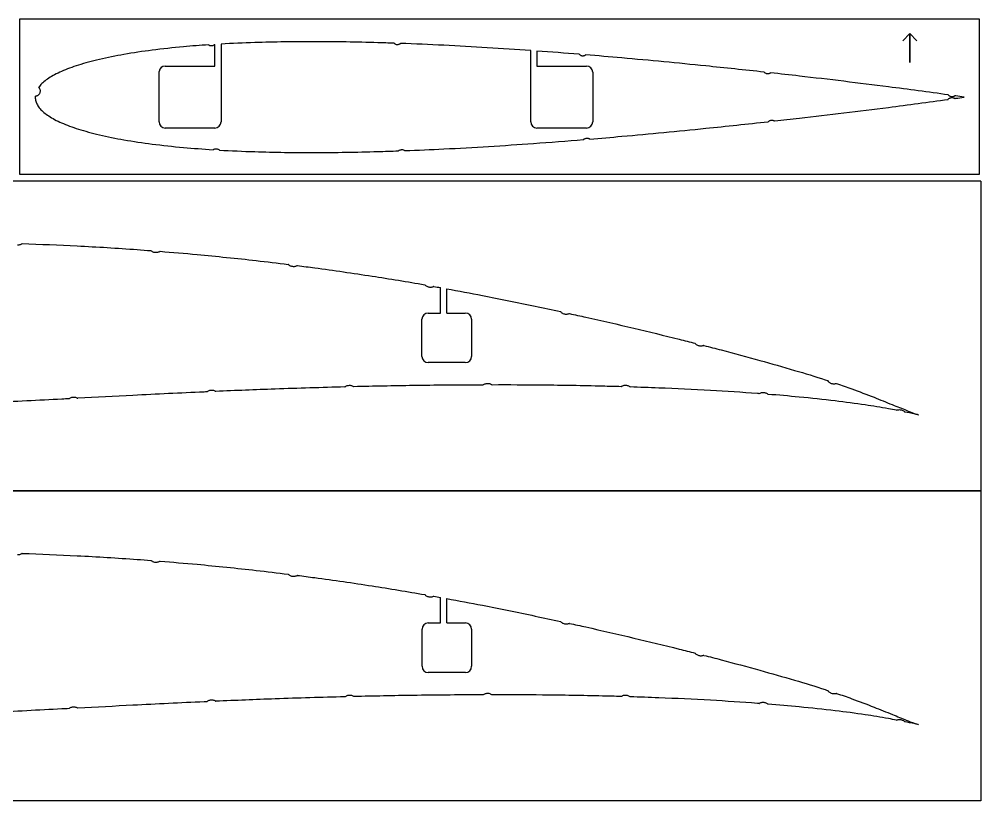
# Model space of a CAD drawing. Header units: millimetres. Extents: x -1 to 420, y 0 to 297.
# Drawn here: x 154.4 to 309.7, y -0.4 to 125.8 of the extents above; entities that cross this region are included whole.
import ezdxf

# ---------------------------------------------------------------- set-up
doc = ezdxf.new("R2010")
doc.units = ezdxf.units.MM

msp = doc.modelspace()

# ---------------------------------------------------------------- linework, layer by layer
at = {"color": 7, "linetype": 'Continuous', "lineweight": 25}
for p, q in [((309.46, 125.84), (154.46, 125.84)), ((154.46, 125.84), (154.46, 100.84)), ((309.46, 100.84), (309.46, 125.84)), ((186, 121.78), (185.99, 121.77)), ((186, 118.27), (186, 121.78)), ((187, 121.83), (187, 109.27)), ((237, 109.27), (237, 120.77)), ((238, 120.7), (238, 118.27)), ((178, 118.27), (186, 118.27)), ((238, 118.27), (246, 118.27)), ((177, 109.27), (177, 117.42)), ((247, 117.27), (247, 109.27)), ((186, 108.27), (178, 108.27)), ((246, 108.27), (238, 108.27)), ((309.65, 99.67), (-0.35, 99.67)), ((154.46, 100.84), (309.46, 100.84)), ((309.65, 99.67), (309.65, 49.67)), ((222.44, 78.39), (222.44, 82.51)), ((223.44, 78.39), (223.44, 82.33)), ((220.44, 78.39), (222.44, 78.39)), ((223.44, 78.39), (226.44, 78.39)), ((219.44, 71.39), (219.44, 77.39)), ((227.44, 77.39), (227.44, 71.39)), ((226.44, 70.39), (220.44, 70.39)), ((309.65, 49.67), (-0.35, 49.67)), ((309.65, 49.65), (-0.35, 49.65)), ((309.65, 49.65), (309.65, -0.35)), ((222.45, 28.36), (222.45, 32.48)), ((223.45, 28.36), (223.45, 32.3)), ((220.45, 28.36), (222.45, 28.36)), ((223.45, 28.36), (226.45, 28.36)), ((219.45, 21.36), (219.45, 27.36)), ((227.45, 27.36), (227.45, 21.36)), ((226.45, 20.36), (220.45, 20.36)), ((309.65, -0.35), (-0.35, -0.35))]:
    msp.add_line(p, q, dxfattribs=at)
at = {"color": 7, "linetype": 'Continuous'}
for p, q in [((298.2, 123.52), (297.07, 122.38)), ((297.07, 122.38), (298.2, 123.52)), ((298.2, 123.52), (298.2, 118.87)), ((298.2, 118.87), (298.2, 123.52)), ((298.2, 123.52), (299.33, 122.38))]:
    msp.add_line(p, q, dxfattribs=at)
at = {"color": 7, "linetype": 'Continuous', "lineweight": 25}
for centre, radius, start, end in [((177.92, 117.34), 0.927, 85.2857, 175.2857), ((246, 117.27), 1, 0, 90), ((178, 109.27), 1, 180, 270), ((186, 109.27), 1, 270, 0), ((238, 109.27), 1, 180, 270), ((246, 109.27), 1, 270, 0), ((220.44, 77.39), 1, 90, 180), ((226.44, 77.39), 1, 0, 90), ((220.44, 71.39), 1, 180, 270), ((226.44, 71.39), 1, 270, 0), ((220.45, 27.36), 1, 90, 180), ((226.45, 27.36), 1, 0, 90), ((220.45, 21.36), 1, 180, 270), ((226.45, 21.36), 1, 270, 0)]:
    msp.add_arc(centre, radius, start, end, dxfattribs=at)
for points, knots in [([(185, 121.71), (183.64, 121.62), (180.6, 121.38), (176.03, 120.89), (171.5, 120.22), (168.08, 119.54), (165.64, 118.92), (164.03, 118.46), (162.58, 117.96), (161.29, 117.45), (160.17, 116.91), (159.21, 116.35), (158.42, 115.78), (157.89, 115.27), (157.64, 114.96), (157.57, 114.87)], [0.8007256, 0.8007256, 0.8007256, 0.8007256, 0.8273976, 0.8606989, 0.8907143, 0.917223, 0.929108, 0.9400599, 0.9500702, 0.9591384, 0.9672738, 0.9745004, 0.980863, 0.9864377, 0.988706, 0.988706, 0.988706, 0.988706]), ([(185, 121.71), (185.01, 121.71), (185.06, 121.67), (185.16, 121.62), (185.32, 121.58), (185.43, 121.58), (185.49, 121.58)], [0.6101012, 0.6101012, 0.6101012, 0.6101012, 0.6280171, 0.7501566, 0.8732428, 1, 1, 1, 1]), ([(185.49, 121.58), (185.54, 121.59), (185.65, 121.6), (185.81, 121.65), (185.92, 121.72), (185.97, 121.76), (185.99, 121.77)], [0, 0, 0, 0, 0.1263577, 0.2493701, 0.3707038, 0.4139464, 0.4139464, 0.4139464, 0.4139464]), ([(214.93, 121.97), (214.05, 122), (209.77, 122.14), (202.27, 122.26), (193.83, 122.15), (188.81, 121.94), (187, 121.83)], [0.6049523, 0.6049523, 0.6049523, 0.6049523, 0.6220939, 0.6891189, 0.7520353, 0.7876276, 0.7876276, 0.7876276, 0.7876276]), ([(214.93, 121.97), (214.95, 121.96), (215, 121.91), (215.12, 121.84), (215.27, 121.78), (215.38, 121.77), (215.44, 121.77)], [0.5743435, 0.5743435, 0.5743435, 0.5743435, 0.6278493, 0.7508979, 0.8728976, 1, 1, 1, 1]), ([(215.44, 121.77), (215.49, 121.77), (215.6, 121.77), (215.76, 121.82), (215.88, 121.87), (215.95, 121.92), (215.97, 121.93)], [0, 0, 0, 0, 0.1277235, 0.2489976, 0.3721718, 0.4326193, 0.4326193, 0.4326193, 0.4326193]), ([(237, 120.77), (232.33, 121.11), (225.32, 121.54), (218.3, 121.85), (215.97, 121.93)], [0.4604137, 0.4604137, 0.4604137, 0.4604137, 0.5523215, 0.5981463, 0.5981463, 0.5981463, 0.5981463]), ([(244.83, 120.18), (244.85, 120.16), (244.91, 120.1), (245.02, 120.03), (245.17, 119.97), (245.28, 119.95), (245.34, 119.95)], [0.5670716, 0.5670716, 0.5670716, 0.5670716, 0.6288232, 0.7503118, 0.8734811, 1, 1, 1, 1]), ([(245.34, 119.95), (245.39, 119.95), (245.5, 119.94), (245.66, 119.98), (245.79, 120.03), (245.85, 120.08), (245.88, 120.09)], [0, 0, 0, 0, 0.1268029, 0.2499335, 0.371287, 0.4355449, 0.4355449, 0.4355449, 0.4355449]), ([(274.67, 117.31), (271.53, 117.65), (263.88, 118.46), (254.28, 119.38), (247.82, 119.93), (245.88, 120.09)], [0.2130688, 0.2130688, 0.2130688, 0.2130688, 0.2750146, 0.3639134, 0.4021928, 0.4021928, 0.4021928, 0.4021928]), ([(274.67, 117.31), (274.69, 117.29), (274.75, 117.23), (274.86, 117.16), (275.01, 117.09), (275.11, 117.07), (275.17, 117.06)], [0.5628877, 0.5628877, 0.5628877, 0.5628877, 0.6285099, 0.7509327, 0.8727106, 1, 1, 1, 1]), ([(275.17, 117.06), (275.22, 117.06), (275.33, 117.05), (275.49, 117.08), (275.62, 117.14), (275.69, 117.18), (275.71, 117.19)], [0, 0, 0, 0, 0.1263134, 0.2490558, 0.3708794, 0.4375945, 0.4375945, 0.4375945, 0.4375945]), ([(304.4, 113.63), (301.18, 114.08), (293.18, 115.14), (283.61, 116.3), (277.27, 117.02), (275.71, 117.19)], [0.0171374, 0.0171374, 0.0171374, 0.0171374, 0.0809075, 0.1755602, 0.2061721, 0.2061721, 0.2061721, 0.2061721]), ([(157.01, 113.43), (157.04, 113.43), (157.12, 113.44), (157.26, 113.47), (157.41, 113.54), (157.55, 113.63), (157.66, 113.74), (157.72, 113.84), (157.74, 113.89)], [0.3101112, 0.3101112, 0.3101112, 0.3101112, 0.3720353, 0.5002616, 0.6276079, 0.7501445, 0.8729484, 1, 1, 1, 1]), ([(157.74, 113.89), (157.77, 113.94), (157.81, 114.04), (157.84, 114.2), (157.84, 114.36), (157.79, 114.52), (157.73, 114.68), (157.65, 114.79), (157.59, 114.85), (157.57, 114.87)], [0, 0, 0, 0, 0.126657, 0.2501621, 0.3725314, 0.5002676, 0.6273777, 0.7499387, 0.8158717, 0.8158717, 0.8158717, 0.8158717]), ([(304.4, 113.63), (304.42, 113.61), (304.48, 113.55), (304.59, 113.47), (304.73, 113.4), (304.84, 113.38), (304.9, 113.37)], [0.5666614, 0.5666614, 0.5666614, 0.5666614, 0.6294676, 0.7509399, 0.8730643, 1, 1, 1, 1]), ([(304.9, 113.37), (304.95, 113.36), (305.06, 113.35), (305.22, 113.38), (305.35, 113.43), (305.42, 113.47), (305.45, 113.48)], [0, 0, 0, 0, 0.1269102, 0.2497491, 0.372104, 0.4386788, 0.4386788, 0.4386788, 0.4386788]), ([(307, 113.27), (306.97, 113.27), (306.5, 113.34), (305.99, 113.41), (305.5, 113.48), (305.45, 113.48)], [0, 0, 0, 0, 0.00057829, 0.00922458, 0.01023754, 0.01023754, 0.01023754, 0.01023754]), ([(157, 113.27), (157.02, 113.05), (157.05, 112.61), (157.34, 111.97), (157.79, 111.35), (158.42, 110.76), (159.21, 110.18), (160.17, 109.62), (161.29, 109.09), (162.58, 108.57), (164.03, 108.08), (165.64, 107.61), (168.08, 106.99), (171.5, 106.31), (176.03, 105.64), (180.83, 105.12), (184.12, 104.88), (185.71, 104.77)], [0, 0, 0, 0, 0.0042175, 0.0086519, 0.0135623, 0.019137, 0.0254996, 0.0327262, 0.0408616, 0.0499298, 0.0599401, 0.070892, 0.082777, 0.1092857, 0.1393011, 0.1726024, 0.2039578, 0.2039578, 0.2039578, 0.2039578]), ([(276.37, 109.41), (277.7, 109.56), (283.83, 110.25), (293.17, 111.39), (301.17, 112.45), (304.38, 112.9)], [0.7981484, 0.7981484, 0.7981484, 0.7981484, 0.8244398, 0.9190925, 0.9826985, 0.9826985, 0.9826985, 0.9826985]), ([(304.38, 112.9), (304.4, 112.93), (304.47, 113), (304.59, 113.08), (304.74, 113.15), (304.84, 113.17), (304.9, 113.18)], [0.5393842, 0.5393842, 0.5393842, 0.5393842, 0.6294435, 0.7507821, 0.8732032, 1, 1, 1, 1]), ([(304.9, 113.18), (304.95, 113.18), (305.06, 113.19), (305.22, 113.17), (305.36, 113.12), (305.43, 113.07), (305.46, 113.05)], [0, 0, 0, 0, 0.1269383, 0.2490653, 0.3719645, 0.4522872, 0.4522872, 0.4522872, 0.4522872]), ([(305.46, 113.05), (305.51, 113.06), (305.99, 113.12), (306.5, 113.2), (306.97, 113.26), (307, 113.27)], [0.98985713, 0.98985713, 0.98985713, 0.98985713, 0.99077542, 0.99942171, 1, 1, 1, 1]), ([(246.56, 106.5), (248.28, 106.64), (254.51, 107.17), (264.1, 108.09), (271.97, 108.93), (275.33, 109.3)], [0.6022896, 0.6022896, 0.6022896, 0.6022896, 0.6360866, 0.7249854, 0.7913242, 0.7913242, 0.7913242, 0.7913242]), ([(275.33, 109.3), (275.35, 109.32), (275.41, 109.37), (275.52, 109.45), (275.67, 109.51), (275.78, 109.53), (275.83, 109.54)], [0.5694389, 0.5694389, 0.5694389, 0.5694389, 0.6285407, 0.7517597, 0.8732338, 1, 1, 1, 1]), ([(275.83, 109.54), (275.89, 109.54), (276, 109.55), (276.16, 109.52), (276.28, 109.47), (276.35, 109.43), (276.37, 109.41)], [0, 0, 0, 0, 0.1270333, 0.250069, 0.3722455, 0.4328436, 0.4328436, 0.4328436, 0.4328436]), ([(216.68, 104.62), (218.78, 104.7), (225.7, 105.01), (235.32, 105.61), (242.83, 106.19), (245.52, 106.41)], [0.406499, 0.406499, 0.406499, 0.406499, 0.4476785, 0.542484, 0.5954633, 0.5954633, 0.5954633, 0.5954633]), ([(245.52, 106.41), (245.54, 106.43), (245.59, 106.48), (245.71, 106.55), (245.86, 106.62), (245.97, 106.63), (246.02, 106.64)], [0.572414, 0.572414, 0.572414, 0.572414, 0.6280836, 0.7502012, 0.8732655, 1, 1, 1, 1]), ([(246.02, 106.64), (246.08, 106.64), (246.19, 106.65), (246.35, 106.61), (246.47, 106.56), (246.54, 106.51), (246.56, 106.5)], [0, 0, 0, 0, 0.1279813, 0.2496109, 0.3724464, 0.4311983, 0.4311983, 0.4311983, 0.4311983]), ([(185.71, 104.77), (185.73, 104.79), (185.8, 104.83), (185.91, 104.89), (186.07, 104.93), (186.18, 104.93), (186.24, 104.93)], [0.5779452, 0.5779452, 0.5779452, 0.5779452, 0.6283632, 0.750602, 0.8731836, 1, 1, 1, 1]), ([(186.24, 104.93), (186.29, 104.92), (186.4, 104.91), (186.56, 104.85), (186.67, 104.78), (186.73, 104.73), (186.75, 104.71)], [0, 0, 0, 0, 0.1265372, 0.249685, 0.3725295, 0.4306319, 0.4306319, 0.4306319, 0.4306319]), ([(186.75, 104.71), (188.64, 104.6), (193.74, 104.38), (202.27, 104.27), (210.01, 104.4), (214.53, 104.55), (215.65, 104.59)], [0.2107202, 0.2107202, 0.2107202, 0.2107202, 0.2479647, 0.3108811, 0.3779061, 0.3997444, 0.3997444, 0.3997444, 0.3997444]), ([(215.65, 104.59), (215.66, 104.6), (215.72, 104.65), (215.83, 104.72), (215.99, 104.77), (216.1, 104.78), (216.15, 104.79)], [0.5762731, 0.5762731, 0.5762731, 0.5762731, 0.6273549, 0.7507807, 0.8720694, 1, 1, 1, 1]), ([(216.15, 104.79), (216.21, 104.79), (216.32, 104.79), (216.48, 104.74), (216.59, 104.68), (216.66, 104.64), (216.68, 104.62)], [0, 0, 0, 0, 0.127082, 0.2502289, 0.3719719, 0.4283057, 0.4283057, 0.4283057, 0.4283057]), ([(154.89, 89.61), (154.86, 89.59), (154.77, 89.52), (154.59, 89.43), (154.37, 89.37), (154.22, 89.37), (154.14, 89.36)], [0.5604177, 0.5604177, 0.5604177, 0.5604177, 0.6289117, 0.7508409, 0.8721936, 1, 1, 1, 1]), ([(154.89, 89.61), (157.85, 89.52), (164.05, 89.26), (170.98, 88.84), (174.94, 88.54), (175.68, 88.48)], [1.7324717, 1.7324717, 1.7324717, 1.7324717, 1.7485448, 1.76610879, 1.77012126, 1.77012126, 1.77012126, 1.77012126]), ([(176.4, 88.16), (176.33, 88.17), (176.17, 88.19), (175.96, 88.27), (175.8, 88.38), (175.71, 88.45), (175.68, 88.48)], [0, 0, 0, 0, 0.1265766, 0.2501318, 0.3716757, 0.4398342, 0.4398342, 0.4398342, 0.4398342]), ([(177.17, 88.37), (177.13, 88.34), (177.04, 88.28), (176.86, 88.21), (176.64, 88.15), (176.48, 88.15), (176.4, 88.16)], [0.5620728, 0.5620728, 0.5620728, 0.5620728, 0.6290574, 0.7502983, 0.8733148, 1, 1, 1, 1]), ([(177.17, 88.37), (179.15, 88.21), (184.33, 87.76), (191.23, 87.06), (196.14, 86.47), (197.86, 86.26)], [1.77281316, 1.77281316, 1.77281316, 1.77281316, 1.78363091, 1.80101317, 1.81042803, 1.81042803, 1.81042803, 1.81042803]), ([(198.57, 85.89), (198.49, 85.91), (198.34, 85.93), (198.13, 86.03), (197.97, 86.14), (197.89, 86.23), (197.86, 86.26)], [0, 0, 0, 0, 0.1268169, 0.2490657, 0.3724063, 0.4423903, 0.4423903, 0.4423903, 0.4423903]), ([(199.34, 86.07), (199.3, 86.05), (199.2, 85.99), (199.02, 85.91), (198.8, 85.88), (198.65, 85.89), (198.57, 85.89)], [0.5591471, 0.5591471, 0.5591471, 0.5591471, 0.6297204, 0.751172, 0.8730851, 1, 1, 1, 1]), ([(199.34, 86.07), (200.27, 85.95), (204.29, 85.42), (211.15, 84.43), (217.07, 83.46), (219.91, 82.96)], [1.81312362, 1.81312362, 1.81312362, 1.81312362, 1.81819317, 1.83511005, 1.85073985, 1.85073985, 1.85073985, 1.85073985]), ([(220.6, 82.56), (220.52, 82.58), (220.37, 82.61), (220.17, 82.72), (220.02, 82.84), (219.94, 82.93), (219.91, 82.96)], [0, 0, 0, 0, 0.1276463, 0.2496773, 0.3722843, 0.4438351, 0.4438351, 0.4438351, 0.4438351]), ([(221.38, 82.7), (221.34, 82.68), (221.24, 82.62), (221.05, 82.56), (220.83, 82.53), (220.67, 82.55), (220.6, 82.56)], [0.557482, 0.557482, 0.557482, 0.557482, 0.6276576, 0.7508958, 0.8728702, 1, 1, 1, 1]), ([(223.44, 82.33), (225.36, 81.97), (230.13, 81.07), (236.25, 79.83), (240.45, 78.93), (241.81, 78.63)], [0.85723477, 0.85723477, 0.85723477, 0.85723477, 0.86782923, 0.88352914, 0.89111045, 0.89111045, 0.89111045, 0.89111045]), ([(242.48, 78.21), (242.41, 78.23), (242.26, 78.27), (242.06, 78.38), (241.91, 78.51), (241.84, 78.6), (241.81, 78.63)], [0, 0, 0, 0, 0.1271132, 0.2490939, 0.3727406, 0.4397869, 0.4397869, 0.4397869, 0.4397869]), ([(243.27, 78.31), (243.23, 78.29), (243.13, 78.24), (242.94, 78.19), (242.71, 78.17), (242.56, 78.19), (242.48, 78.21)], [0.5607682, 0.5607682, 0.5607682, 0.5607682, 0.6282485, 0.7500755, 0.8726115, 1, 1, 1, 1]), ([(243.27, 78.31), (244.14, 78.12), (247.61, 77.36), (253.51, 76), (259.38, 74.57), (262.67, 73.75), (263.52, 73.53)], [0.89381136, 0.89381136, 0.89381136, 0.89381136, 0.89864498, 0.91306093, 0.92666615, 0.93143401, 0.93143401, 0.93143401, 0.93143401]), ([(264.17, 73.08), (264.1, 73.11), (263.95, 73.15), (263.76, 73.27), (263.62, 73.4), (263.54, 73.5), (263.52, 73.53)], [0, 0, 0, 0, 0.1265931, 0.2487275, 0.3715075, 0.4396721, 0.4396721, 0.4396721, 0.4396721]), ([(264.96, 73.16), (264.92, 73.14), (264.82, 73.1), (264.63, 73.05), (264.4, 73.04), (264.25, 73.07), (264.17, 73.08)], [0.5609535, 0.5609535, 0.5609535, 0.5609535, 0.6278386, 0.7494926, 0.8724345, 1, 1, 1, 1]), ([(264.96, 73.16), (265.9, 72.92), (268.91, 72.14), (273.8, 70.82), (279.4, 69.23), (283.05, 68.11), (284.82, 67.54), (284.95, 67.49)], [0.93412521, 0.93412521, 0.93412521, 0.93412521, 0.93935458, 0.95102603, 0.96158644, 0.9709434, 0.9716966, 0.9716966, 0.9716966, 0.9716966]), ([(229.3, 66.78), (229.09, 66.78), (225.33, 66.77), (218.39, 66.71), (211.64, 66.58), (208.46, 66.5)], [1.12760979, 1.12760979, 1.12760979, 1.12760979, 1.12871833, 1.14800066, 1.16529436, 1.16529436, 1.16529436, 1.16529436]), ([(229.3, 66.78), (229.32, 66.81), (229.41, 66.88), (229.58, 66.96), (229.8, 67.03), (229.95, 67.04), (230.03, 67.05)], [0.5665267, 0.5665267, 0.5665267, 0.5665267, 0.6276964, 0.7509154, 0.8724123, 1, 1, 1, 1]), ([(230.03, 67.05), (230.11, 67.04), (230.26, 67.03), (230.48, 66.97), (230.64, 66.88), (230.73, 66.81), (230.76, 66.78)], [0, 0, 0, 0, 0.1275322, 0.2489763, 0.3715325, 0.4310892, 0.4310892, 0.4310892, 0.4310892]), ([(251.6, 66.51), (250.59, 66.53), (246.36, 66.65), (239.42, 66.76), (233.47, 66.79), (230.76, 66.78)], [1.08728445, 1.08728445, 1.08728445, 1.08728445, 1.09272007, 1.11023943, 1.1249635, 1.1249635, 1.1249635, 1.1249635]), ([(285.58, 66.99), (285.51, 67.01), (285.37, 67.07), (285.18, 67.2), (285.05, 67.35), (284.98, 67.45), (284.95, 67.49)], [0, 0, 0, 0, 0.1261452, 0.2489148, 0.3704899, 0.4530693, 0.4530693, 0.4530693, 0.4530693]), ([(286.38, 67.02), (286.34, 67), (286.23, 66.96), (286.03, 66.92), (285.8, 66.92), (285.66, 66.97), (285.58, 66.99)], [0.550466, 0.550466, 0.550466, 0.550466, 0.6285671, 0.750333, 0.8726889, 1, 1, 1, 1]), ([(286.38, 67.02), (287.19, 66.74), (289.22, 66.03), (292.24, 64.88), (295.08, 63.72), (297.5, 62.76), (298.52, 62.32), (299.87, 61.88), (298.45, 62.24), (297.9, 62.34), (297.41, 62.43), (297.38, 62.44)], [0.97443232, 0.97443232, 0.97443232, 0.97443232, 0.97908542, 0.98606036, 0.99182121, 0.99621408, 0.99902107, 1, 1.00098868, 1.00395061, 1.00409879, 1.00409879, 1.00409879, 1.00409879]), ([(184.71, 65.67), (184.56, 65.66), (180.59, 65.49), (173.64, 65.14), (166.84, 64.79), (163.88, 64.64)], [1.20825779, 1.20825779, 1.20825779, 1.20825779, 1.20904691, 1.22985423, 1.24597354, 1.24597354, 1.24597354, 1.24597354]), ([(184.71, 65.67), (184.74, 65.7), (184.82, 65.77), (184.98, 65.86), (185.2, 65.94), (185.35, 65.96), (185.43, 65.96)], [0.5698639, 0.5698639, 0.5698639, 0.5698639, 0.6269816, 0.7499852, 0.8730268, 1, 1, 1, 1]), ([(185.43, 65.96), (185.51, 65.96), (185.66, 65.97), (185.88, 65.9), (186.05, 65.82), (186.14, 65.76), (186.17, 65.74)], [0, 0, 0, 0, 0.1279306, 0.2497282, 0.3723664, 0.4325423, 0.4325423, 0.4325423, 0.4325423]), ([(206.99, 66.46), (203.24, 66.37), (196.29, 66.16), (189.35, 65.88), (186.17, 65.74)], [1.16793823, 1.16793823, 1.16793823, 1.16793823, 1.1883358, 1.20561389, 1.20561389, 1.20561389, 1.20561389]), ([(206.99, 66.46), (207.02, 66.49), (207.11, 66.56), (207.27, 66.65), (207.49, 66.72), (207.64, 66.73), (207.72, 66.74)], [0.5670271, 0.5670271, 0.5670271, 0.5670271, 0.6270735, 0.7508413, 0.8728687, 1, 1, 1, 1]), ([(207.72, 66.74), (207.8, 66.74), (207.95, 66.73), (208.18, 66.67), (208.34, 66.59), (208.43, 66.52), (208.46, 66.5)], [0, 0, 0, 0, 0.1278165, 0.2496691, 0.372382, 0.4298477, 0.4298477, 0.4298477, 0.4298477]), ([(251.6, 66.51), (251.62, 66.53), (251.72, 66.59), (251.88, 66.68), (252.11, 66.74), (252.26, 66.74), (252.34, 66.74)], [0.5673472, 0.5673472, 0.5673472, 0.5673472, 0.6276566, 0.7515621, 0.8723114, 1, 1, 1, 1]), ([(252.34, 66.74), (252.41, 66.74), (252.57, 66.73), (252.78, 66.65), (252.95, 66.55), (253.03, 66.48), (253.06, 66.46)], [0, 0, 0, 0, 0.1270146, 0.2489301, 0.3725844, 0.4298336, 0.4298336, 0.4298336, 0.4298336]), ([(273.87, 65.38), (273.79, 65.39), (271.17, 65.59), (265.77, 65.94), (258.92, 66.26), (254.59, 66.41), (253.06, 66.46)], [1.04695247, 1.04695247, 1.04695247, 1.04695247, 1.04742067, 1.06116749, 1.07631359, 1.08464095, 1.08464095, 1.08464095, 1.08464095]), ([(273.87, 65.38), (273.9, 65.4), (273.99, 65.46), (274.16, 65.54), (274.38, 65.59), (274.54, 65.58), (274.61, 65.58)], [0.5747801, 0.5747801, 0.5747801, 0.5747801, 0.6280727, 0.7501939, 0.8732618, 1, 1, 1, 1]), ([(274.61, 65.58), (274.69, 65.57), (274.84, 65.55), (275.06, 65.46), (275.21, 65.36), (275.29, 65.29), (275.31, 65.27)], [0, 0, 0, 0, 0.126602, 0.250182, 0.3723706, 0.4244841, 0.4244841, 0.4244841, 0.4244841]), ([(296.06, 62.7), (295.64, 62.78), (293.87, 63.12), (290.68, 63.63), (285.83, 64.27), (280.61, 64.82), (276.99, 65.14), (275.31, 65.27)], [1.00662261, 1.00662261, 1.00662261, 1.00662261, 1.00889293, 1.01582081, 1.02463502, 1.03520351, 1.04433834, 1.04433834, 1.04433834, 1.04433834]), ([(162.47, 64.56), (162.09, 64.54), (157.91, 64.32), (150.96, 63.96), (144.39, 63.62), (141.61, 63.48)], [1.24852433, 1.24852433, 1.24852433, 1.24852433, 1.25060095, 1.27120315, 1.28629534, 1.28629534, 1.28629534, 1.28629534]), ([(162.47, 64.56), (162.48, 64.58), (162.56, 64.64), (162.7, 64.73), (162.92, 64.81), (163.07, 64.83), (163.15, 64.84)], [0.5930568, 0.5930568, 0.5930568, 0.5930568, 0.6269816, 0.7499852, 0.8730268, 1, 1, 1, 1]), ([(163.15, 64.84), (163.23, 64.84), (163.38, 64.84), (163.6, 64.78), (163.77, 64.71), (163.85, 64.65), (163.88, 64.64)], [0, 0, 0, 0, 0.1279306, 0.2497282, 0.3723664, 0.4195527, 0.4195527, 0.4195527, 0.4195527]), ([(296.06, 62.7), (296.07, 62.7), (296.15, 62.74), (296.3, 62.79), (296.53, 62.81), (296.68, 62.79), (296.76, 62.78)], [0.6085582, 0.6085582, 0.6085582, 0.6085582, 0.6279464, 0.7504407, 0.872792, 1, 1, 1, 1]), ([(296.76, 62.78), (296.84, 62.76), (296.98, 62.72), (297.19, 62.61), (297.31, 62.51), (297.37, 62.45), (297.38, 62.44)], [0, 0, 0, 0, 0.1273706, 0.2501806, 0.371922, 0.3939213, 0.3939213, 0.3939213, 0.3939213]), ([(154.89, 39.59), (154.86, 39.56), (154.77, 39.49), (154.6, 39.41), (154.38, 39.34), (154.22, 39.34), (154.14, 39.34)], [0.5604177, 0.5604177, 0.5604177, 0.5604177, 0.6289117, 0.7508409, 0.8721936, 1, 1, 1, 1]), ([(154.89, 39.59), (157.86, 39.49), (164.05, 39.24), (170.98, 38.81), (174.95, 38.51), (175.68, 38.46)], [1.7324717, 1.7324717, 1.7324717, 1.7324717, 1.7485448, 1.76610879, 1.77012126, 1.77012126, 1.77012126, 1.77012126]), ([(176.41, 38.13), (176.33, 38.14), (176.18, 38.16), (175.96, 38.25), (175.8, 38.35), (175.71, 38.43), (175.68, 38.46)], [0, 0, 0, 0, 0.1265766, 0.2501318, 0.3716757, 0.4398342, 0.4398342, 0.4398342, 0.4398342]), ([(177.17, 38.34), (177.14, 38.32), (177.04, 38.25), (176.86, 38.18), (176.64, 38.12), (176.48, 38.13), (176.41, 38.13)], [0.5620728, 0.5620728, 0.5620728, 0.5620728, 0.6290574, 0.7502983, 0.8733148, 1, 1, 1, 1]), ([(177.17, 38.34), (179.16, 38.18), (184.34, 37.74), (191.24, 37.03), (196.14, 36.44), (197.86, 36.23)], [1.77281316, 1.77281316, 1.77281316, 1.77281316, 1.78363091, 1.80101317, 1.81042803, 1.81042803, 1.81042803, 1.81042803]), ([(198.57, 35.86), (198.49, 35.88), (198.34, 35.9), (198.13, 36), (197.98, 36.11), (197.89, 36.2), (197.86, 36.23)], [0, 0, 0, 0, 0.1268169, 0.2490657, 0.3724063, 0.4423903, 0.4423903, 0.4423903, 0.4423903]), ([(199.34, 36.04), (199.31, 36.02), (199.2, 35.96), (199.03, 35.89), (198.8, 35.85), (198.65, 35.86), (198.57, 35.86)], [0.5591471, 0.5591471, 0.5591471, 0.5591471, 0.6297204, 0.751172, 0.8730851, 1, 1, 1, 1]), ([(199.34, 36.04), (200.27, 35.92), (204.29, 35.4), (211.15, 34.41), (217.07, 33.43), (219.91, 32.93)], [1.81312362, 1.81312362, 1.81312362, 1.81312362, 1.81819317, 1.83511005, 1.85073985, 1.85073985, 1.85073985, 1.85073985]), ([(220.6, 32.53), (220.52, 32.55), (220.37, 32.58), (220.17, 32.69), (220.02, 32.81), (219.94, 32.9), (219.91, 32.93)], [0, 0, 0, 0, 0.1276463, 0.2496773, 0.3722843, 0.4438351, 0.4438351, 0.4438351, 0.4438351]), ([(221.38, 32.67), (221.34, 32.65), (221.24, 32.59), (221.05, 32.53), (220.83, 32.5), (220.68, 32.52), (220.6, 32.53)], [0.557482, 0.557482, 0.557482, 0.557482, 0.6276576, 0.7508958, 0.8728702, 1, 1, 1, 1]), ([(223.45, 32.3), (225.37, 31.94), (230.13, 31.04), (236.25, 29.8), (240.45, 28.9), (241.81, 28.6)], [0.85723477, 0.85723477, 0.85723477, 0.85723477, 0.86782923, 0.88352914, 0.89111045, 0.89111045, 0.89111045, 0.89111045]), ([(242.49, 28.18), (242.41, 28.2), (242.26, 28.24), (242.06, 28.35), (241.91, 28.48), (241.84, 28.57), (241.81, 28.6)], [0, 0, 0, 0, 0.1271132, 0.2490939, 0.3727406, 0.4397869, 0.4397869, 0.4397869, 0.4397869]), ([(243.27, 28.29), (243.24, 28.27), (243.13, 28.22), (242.94, 28.17), (242.72, 28.14), (242.56, 28.17), (242.49, 28.18)], [0.5607682, 0.5607682, 0.5607682, 0.5607682, 0.6282485, 0.7500755, 0.8726115, 1, 1, 1, 1]), ([(243.27, 28.29), (244.14, 28.1), (247.61, 27.33), (253.51, 25.97), (259.39, 24.55), (262.67, 23.72), (263.52, 23.5)], [0.89381136, 0.89381136, 0.89381136, 0.89381136, 0.89864498, 0.91306093, 0.92666615, 0.93143401, 0.93143401, 0.93143401, 0.93143401]), ([(264.18, 23.06), (264.1, 23.08), (263.95, 23.12), (263.76, 23.25), (263.62, 23.38), (263.55, 23.47), (263.52, 23.5)], [0, 0, 0, 0, 0.1265931, 0.2487275, 0.3715075, 0.4396721, 0.4396721, 0.4396721, 0.4396721]), ([(264.96, 23.13), (264.93, 23.12), (264.82, 23.07), (264.63, 23.02), (264.4, 23.01), (264.25, 23.04), (264.18, 23.06)], [0.5609535, 0.5609535, 0.5609535, 0.5609535, 0.6278386, 0.7494926, 0.8724345, 1, 1, 1, 1]), ([(264.96, 23.13), (265.9, 22.9), (268.91, 22.11), (273.8, 20.79), (279.4, 19.2), (283.05, 18.09), (284.82, 17.51), (284.95, 17.47)], [0.93412521, 0.93412521, 0.93412521, 0.93412521, 0.93935458, 0.95102603, 0.96158644, 0.9709434, 0.9716966, 0.9716966, 0.9716966, 0.9716966]), ([(285.58, 16.96), (285.51, 16.99), (285.37, 17.04), (285.18, 17.17), (285.05, 17.32), (284.98, 17.42), (284.95, 17.47)], [0, 0, 0, 0, 0.1261452, 0.2489148, 0.3704899, 0.4530693, 0.4530693, 0.4530693, 0.4530693]), ([(184.71, 15.64), (184.57, 15.64), (180.59, 15.46), (173.65, 15.11), (166.85, 14.76), (163.88, 14.61)], [1.20825779, 1.20825779, 1.20825779, 1.20825779, 1.20904691, 1.22985423, 1.24597354, 1.24597354, 1.24597354, 1.24597354]), ([(184.71, 15.64), (184.74, 15.67), (184.82, 15.74), (184.98, 15.84), (185.2, 15.91), (185.35, 15.93), (185.43, 15.94)], [0.5698639, 0.5698639, 0.5698639, 0.5698639, 0.6269816, 0.7499852, 0.8730268, 1, 1, 1, 1]), ([(185.43, 15.94), (185.51, 15.94), (185.66, 15.94), (185.88, 15.87), (186.05, 15.8), (186.14, 15.73), (186.17, 15.71)], [0, 0, 0, 0, 0.1279306, 0.2497282, 0.3723664, 0.4325423, 0.4325423, 0.4325423, 0.4325423]), ([(207, 16.43), (203.24, 16.34), (196.3, 16.13), (189.36, 15.85), (186.17, 15.71)], [1.16793823, 1.16793823, 1.16793823, 1.16793823, 1.1883358, 1.20561389, 1.20561389, 1.20561389, 1.20561389]), ([(207, 16.43), (207.02, 16.46), (207.11, 16.53), (207.28, 16.62), (207.49, 16.7), (207.65, 16.71), (207.72, 16.71)], [0.5670271, 0.5670271, 0.5670271, 0.5670271, 0.6270735, 0.7508413, 0.8728687, 1, 1, 1, 1]), ([(207.72, 16.71), (207.8, 16.71), (207.96, 16.7), (208.18, 16.65), (208.34, 16.56), (208.43, 16.49), (208.46, 16.47)], [0, 0, 0, 0, 0.1278165, 0.2496691, 0.372382, 0.4298477, 0.4298477, 0.4298477, 0.4298477]), ([(229.3, 16.75), (229.09, 16.75), (225.33, 16.74), (218.39, 16.68), (211.65, 16.55), (208.46, 16.47)], [1.12760979, 1.12760979, 1.12760979, 1.12760979, 1.12871833, 1.14800066, 1.16529436, 1.16529436, 1.16529436, 1.16529436]), ([(229.3, 16.75), (229.33, 16.78), (229.42, 16.85), (229.58, 16.94), (229.8, 17), (229.95, 17.01), (230.03, 17.02)], [0.5665267, 0.5665267, 0.5665267, 0.5665267, 0.6276964, 0.7509154, 0.8724123, 1, 1, 1, 1]), ([(230.03, 17.02), (230.11, 17.01), (230.26, 17.01), (230.48, 16.94), (230.65, 16.85), (230.73, 16.78), (230.76, 16.76)], [0, 0, 0, 0, 0.1275322, 0.2489763, 0.3715325, 0.4310892, 0.4310892, 0.4310892, 0.4310892]), ([(251.6, 16.48), (250.6, 16.51), (246.37, 16.62), (239.42, 16.73), (233.48, 16.76), (230.76, 16.76)], [1.08728445, 1.08728445, 1.08728445, 1.08728445, 1.09272007, 1.11023943, 1.1249635, 1.1249635, 1.1249635, 1.1249635]), ([(251.6, 16.48), (251.63, 16.5), (251.72, 16.57), (251.89, 16.65), (252.11, 16.71), (252.26, 16.71), (252.34, 16.72)], [0.5673472, 0.5673472, 0.5673472, 0.5673472, 0.6276566, 0.7515621, 0.8723114, 1, 1, 1, 1]), ([(252.34, 16.72), (252.42, 16.71), (252.57, 16.7), (252.79, 16.62), (252.95, 16.53), (253.03, 16.46), (253.06, 16.43)], [0, 0, 0, 0, 0.1270146, 0.2489301, 0.3725844, 0.4298336, 0.4298336, 0.4298336, 0.4298336]), ([(273.87, 15.36), (273.79, 15.36), (271.17, 15.56), (265.77, 15.91), (258.92, 16.23), (254.59, 16.39), (253.06, 16.43)], [1.04695247, 1.04695247, 1.04695247, 1.04695247, 1.04742067, 1.06116749, 1.07631359, 1.08464095, 1.08464095, 1.08464095, 1.08464095]), ([(273.87, 15.36), (273.9, 15.37), (273.99, 15.43), (274.16, 15.51), (274.38, 15.56), (274.54, 15.56), (274.62, 15.55)], [0.5747801, 0.5747801, 0.5747801, 0.5747801, 0.6280727, 0.7501939, 0.8732618, 1, 1, 1, 1]), ([(274.62, 15.55), (274.69, 15.54), (274.85, 15.53), (275.06, 15.44), (275.21, 15.34), (275.29, 15.27), (275.32, 15.24)], [0, 0, 0, 0, 0.126602, 0.250182, 0.3723706, 0.4244841, 0.4244841, 0.4244841, 0.4244841]), ([(286.39, 16.99), (286.34, 16.97), (286.23, 16.93), (286.03, 16.89), (285.81, 16.9), (285.66, 16.94), (285.58, 16.96)], [0.550466, 0.550466, 0.550466, 0.550466, 0.6285671, 0.750333, 0.8726889, 1, 1, 1, 1]), ([(286.39, 16.99), (287.2, 16.71), (289.22, 16), (292.24, 14.85), (295.09, 13.69), (297.5, 12.73), (298.53, 12.29), (299.87, 11.85), (298.45, 12.21), (297.9, 12.31), (297.41, 12.4), (297.39, 12.41)], [0.97443232, 0.97443232, 0.97443232, 0.97443232, 0.97908542, 0.98606036, 0.99182121, 0.99621408, 0.99902107, 1, 1.00098868, 1.00395061, 1.00409879, 1.00409879, 1.00409879, 1.00409879]), ([(162.47, 14.53), (162.09, 14.51), (157.91, 14.3), (150.96, 13.93), (144.39, 13.59), (141.61, 13.45)], [1.24852433, 1.24852433, 1.24852433, 1.24852433, 1.25060095, 1.27120315, 1.28629534, 1.28629534, 1.28629534, 1.28629534]), ([(162.47, 14.53), (162.49, 14.55), (162.56, 14.61), (162.7, 14.7), (162.92, 14.78), (163.07, 14.8), (163.15, 14.81)], [0.5930568, 0.5930568, 0.5930568, 0.5930568, 0.6269816, 0.7499852, 0.8730268, 1, 1, 1, 1]), ([(163.15, 14.81), (163.23, 14.81), (163.38, 14.81), (163.61, 14.76), (163.77, 14.68), (163.86, 14.62), (163.88, 14.61)], [0, 0, 0, 0, 0.1279306, 0.2497282, 0.3723664, 0.4195527, 0.4195527, 0.4195527, 0.4195527]), ([(296.06, 12.67), (295.64, 12.75), (293.87, 13.09), (290.68, 13.6), (285.83, 14.25), (280.62, 14.79), (277, 15.11), (275.32, 15.24)], [1.00662261, 1.00662261, 1.00662261, 1.00662261, 1.00889293, 1.01582081, 1.02463502, 1.03520351, 1.04433834, 1.04433834, 1.04433834, 1.04433834]), ([(296.06, 12.67), (296.07, 12.67), (296.15, 12.71), (296.3, 12.76), (296.53, 12.78), (296.68, 12.76), (296.76, 12.75)], [0.6085582, 0.6085582, 0.6085582, 0.6085582, 0.6279464, 0.7504407, 0.872792, 1, 1, 1, 1]), ([(296.76, 12.75), (296.84, 12.73), (296.99, 12.7), (297.19, 12.59), (297.32, 12.48), (297.38, 12.42), (297.39, 12.41)], [0, 0, 0, 0, 0.1273706, 0.2501806, 0.371922, 0.3939213, 0.3939213, 0.3939213, 0.3939213])]:
    msp.add_open_spline(points, degree=3, knots=knots, dxfattribs=at)
for points in [[(244.83, 120.18), (242.55, 120.36), (240.28, 120.54), (238, 120.7)], [(157.01, 113.43), (157.01, 113.38), (157, 113.32), (157, 113.27)], [(221.38, 82.7), (221.73, 82.64), (222.09, 82.57), (222.44, 82.51)], [(221.38, 32.67), (221.74, 32.61), (222.09, 32.54), (222.45, 32.48)]]:
    msp.add_open_spline(points, degree=3, dxfattribs=at)

doc.saveas('drawing.dxf')
